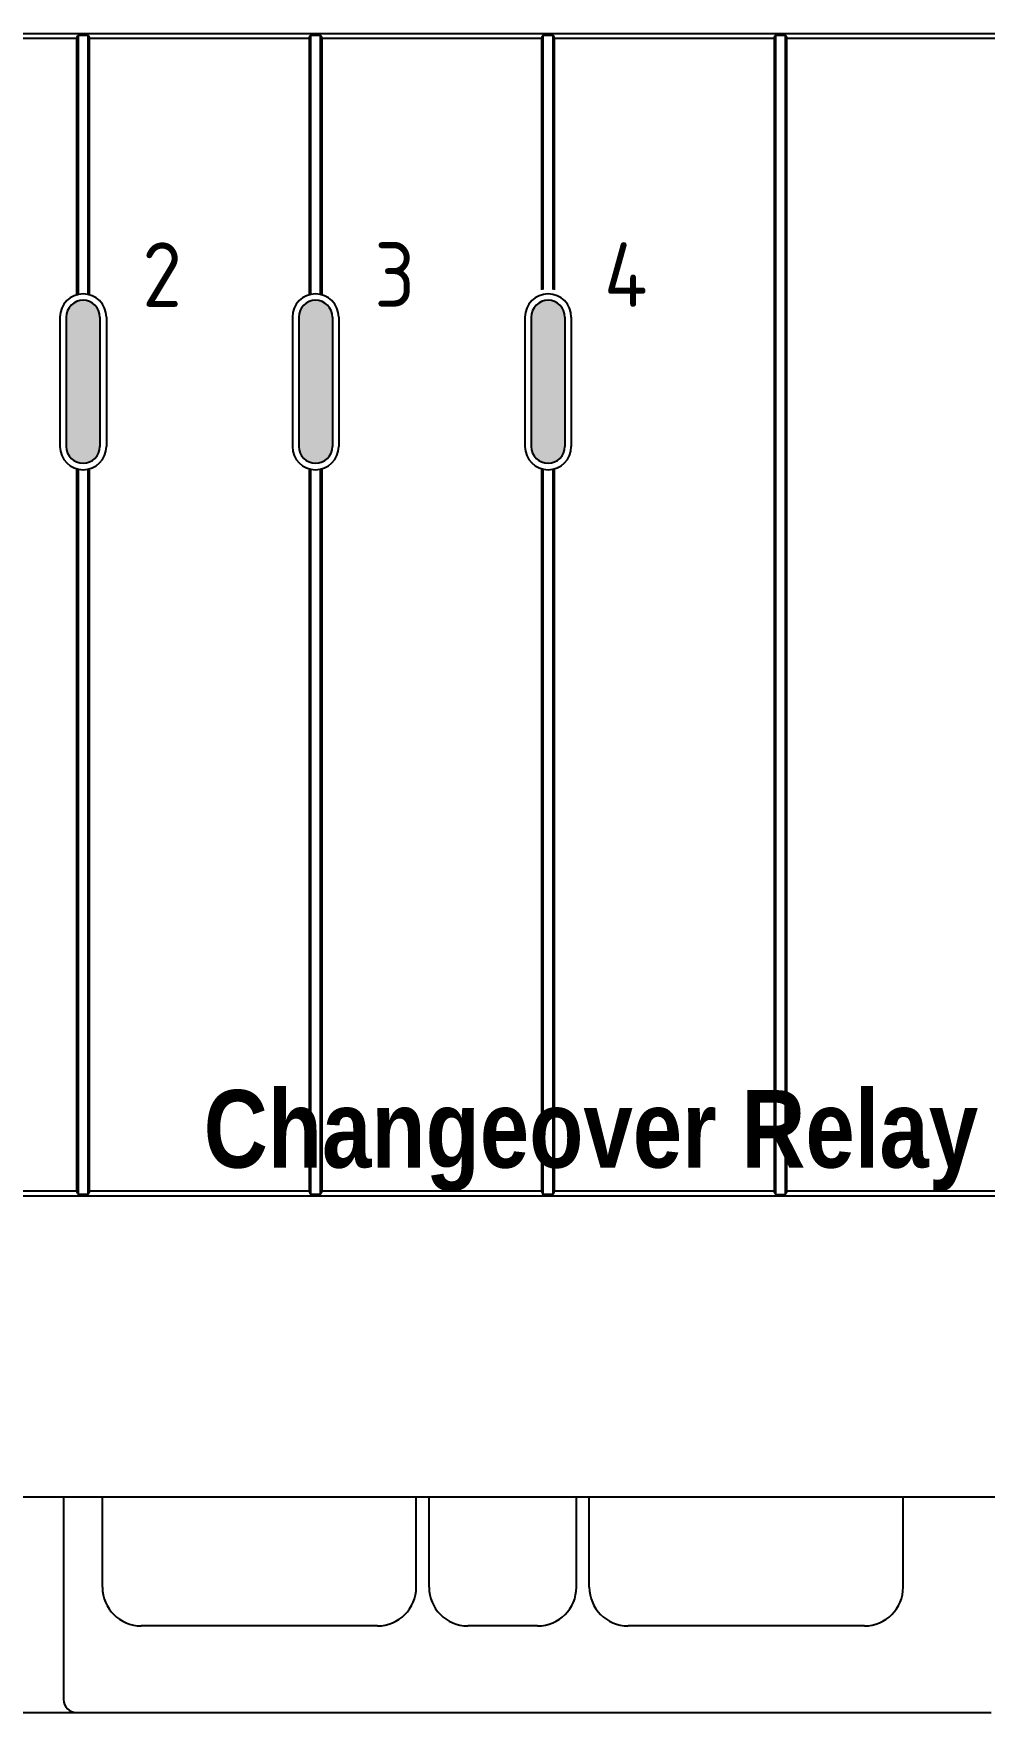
# Paper-space layout 'ARCH-D(24x36)' of a CAD drawing. Header units: inches. Extents: x 0.1 to 35.7, y 0.1 to 23.7.
# Drawn here: x 1.913 to 3.362, y 2.075 to 4.634 of the extents above; entities that cross this region are included whole.
import ezdxf
from ezdxf.enums import TextEntityAlignment as Align

# ---------------------------------------------------------------- set-up
doc = ezdxf.new("R2010")
doc.units = ezdxf.units.IN
doc.header["$MEASUREMENT"] = 0
doc.styles.add('CBUS-STATUS', font='isocp.shx', dxfattribs={"bigfont": 'bigfont'})
doc.styles.add('CBUS-TEXT', font='ARIALNB.TTF')

# ---------------------------------------------------------------- blocks, each defined once
blk = doc.blocks.new('SLC5504xRVFCx')
h = blk.add_hatch(color=3)
h.dxf.hatch_style = 1
h.paths.add_polyline_path([(1.439, 0.4537, 1.000011), (1.3878, 0.4537), (1.3878, 0.2564, 1.000041), (1.439, 0.2564)])
h = blk.add_hatch(color=3)
h.dxf.hatch_style = 1
h.paths.add_polyline_path([(1.7933, 0.2564), (1.7933, 0.4537, 1.000011), (1.7421, 0.4537), (1.7421, 0.2564, 1.000041)])
h = blk.add_hatch(color=3)
h.dxf.hatch_style = 1
h.paths.add_polyline_path([(2.1477, 0.4537, 1.000011), (2.0965, 0.4537), (2.0965, 0.2564, 1.000041), (2.1477, 0.2564)])
at = {"color": 190}
for p, q in [((0.0098, 0.8858), (2.8169, 0.8858)), ((1.4035, 0.8782), (1.0689, 0.8782)), ((1.4038, 0.8802), (1.4035, 0.8782)), ((1.4035, 0.8782), (1.4035, 0.4877)), ((1.4047, 0.8821), (1.4038, 0.8802)), ((1.4062, 0.8835), (1.4047, 0.8821)), ((1.4062, 0.8835), (1.4206, 0.8835)), ((1.4062, 0.4883), (1.4062, 0.8835)), ((1.4206, 0.8835), (1.4206, 0.4884)), ((1.4221, 0.8822), (1.4206, 0.8835)), ((1.4229, 0.8804), (1.4221, 0.8822)), ((1.4232, 0.8782), (1.4229, 0.8804)), ((1.7579, 0.8782), (1.4232, 0.8782)), ((1.4232, 0.4877), (1.4232, 0.8782)), ((1.7581, 0.8802), (1.7579, 0.8782)), ((1.7579, 0.8782), (1.7579, 0.4877)), ((1.759, 0.8821), (1.7581, 0.8802)), ((1.7605, 0.8835), (1.759, 0.8821)), ((1.7605, 0.8835), (1.7749, 0.8835)), ((1.7605, 0.4883), (1.7605, 0.8835)), ((1.7749, 0.8835), (1.7749, 0.4884)), ((1.7764, 0.8822), (1.7749, 0.8835)), ((1.7773, 0.8804), (1.7764, 0.8822)), ((1.7776, 0.8782), (1.7773, 0.8804)), ((2.1122, 0.8782), (1.7776, 0.8782)), ((1.7776, 0.4877), (1.7776, 0.8782)), ((2.1125, 0.8802), (2.1122, 0.8782)), ((2.1122, 0.8782), (2.1122, 0.4951)), ((2.1133, 0.8821), (2.1125, 0.8802)), ((2.1148, 0.8835), (2.1133, 0.8821)), ((2.1148, 0.8835), (2.1293, 0.8835)), ((2.1148, 0.4956), (2.1148, 0.8835)), ((2.1293, 0.8835), (2.1293, 0.4955)), ((2.1307, 0.8822), (2.1293, 0.8835)), ((2.1316, 0.8804), (2.1307, 0.8822)), ((2.1319, 0.8782), (2.1316, 0.8804)), ((2.4665, 0.8782), (2.1319, 0.8782)), ((2.1319, 0.495), (2.1319, 0.8782)), ((2.4668, 0.8802), (2.4665, 0.8782)), ((2.4665, 0.8782), (2.4665, -0.8782)), ((2.4677, 0.8821), (2.4668, 0.8802)), ((2.4691, 0.8835), (2.4677, 0.8821)), ((2.4691, 0.8835), (2.4836, 0.8835)), ((2.4691, -0.8835), (2.4691, 0.8835)), ((2.4836, 0.8835), (2.4836, -0.8835)), ((2.485, 0.8822), (2.4836, 0.8835)), ((2.4859, 0.8804), (2.485, 0.8822)), ((2.4862, 0.8782), (2.4859, 0.8804)), ((2.8169, 0.8782), (2.4862, 0.8782)), ((2.4862, -0.8782), (2.4862, 0.8782)), ((1.4035, 0.2224), (1.4035, -0.8781)), ((1.4062, -0.8835), (1.4062, 0.2217)), ((1.4206, 0.2217), (1.4206, -0.8835)), ((1.4232, -0.8782), (1.4232, 0.2224)), ((1.7579, 0.2224), (1.7579, -0.8781)), ((1.7605, -0.8835), (1.7605, 0.2217)), ((1.7749, 0.2217), (1.7749, -0.8835)), ((1.7776, -0.8782), (1.7776, 0.2224)), ((2.1122, 0.2224), (2.1122, -0.8781)), ((2.1148, -0.8835), (2.1148, 0.2217)), ((2.1293, 0.2217), (2.1293, -0.8835)), ((2.1319, -0.8782), (2.1319, 0.2224)), ((0.0098, -0.8858), (2.8169, -0.8858)), ((1.0689, -0.8782), (1.4035, -0.8782)), ((1.4035, -0.8782), (1.4038, -0.8804)), ((1.4038, -0.8804), (1.4047, -0.8822)), ((1.4047, -0.8822), (1.4062, -0.8835)), ((1.4206, -0.8835), (1.4062, -0.8835)), ((1.4206, -0.8835), (1.4221, -0.8821)), ((1.4221, -0.8821), (1.423, -0.8802)), ((1.423, -0.8802), (1.4232, -0.8782)), ((1.4232, -0.8782), (1.7579, -0.8782)), ((1.7579, -0.8782), (1.7582, -0.8804)), ((1.7582, -0.8804), (1.759, -0.8822)), ((1.759, -0.8822), (1.7605, -0.8835)), ((1.7749, -0.8835), (1.7605, -0.8835)), ((1.7749, -0.8835), (1.7764, -0.8821)), ((1.7764, -0.8821), (1.7773, -0.8802)), ((1.7773, -0.8802), (1.7776, -0.8782)), ((1.7776, -0.8782), (2.1122, -0.8782)), ((2.1122, -0.8782), (2.1125, -0.8804)), ((2.1125, -0.8804), (2.1134, -0.8822)), ((2.1134, -0.8822), (2.1148, -0.8835)), ((2.1293, -0.8835), (2.1148, -0.8835)), ((2.1293, -0.8835), (2.1308, -0.8821)), ((2.1308, -0.8821), (2.1316, -0.8802)), ((2.1316, -0.8802), (2.1319, -0.8782)), ((2.1319, -0.8782), (2.4665, -0.8782)), ((2.4665, -0.8782), (2.4668, -0.8804)), ((2.4668, -0.8804), (2.4677, -0.8822)), ((2.4677, -0.8822), (2.4691, -0.8836)), ((2.4691, -0.8835), (2.4836, -0.8835)), ((2.4836, -0.8836), (2.4851, -0.8822)), ((2.4851, -0.8822), (2.486, -0.8802)), ((2.486, -0.8802), (2.4862, -0.8782)), ((2.4862, -0.8782), (2.8169, -0.8782))]:
    blk.add_line(p, q, dxfattribs=at)
for p, q in [((1.378, 0.4537), (1.378, 0.2564)), ((1.3878, 0.4537), (1.3878, 0.2564)), ((1.439, 0.4537), (1.439, 0.2564)), ((1.4488, 0.4537), (1.4488, 0.2564)), ((1.7323, 0.4537), (1.7323, 0.2564)), ((1.7421, 0.4537), (1.7421, 0.2564)), ((1.7933, 0.4537), (1.7933, 0.2564)), ((1.8032, 0.4537), (1.8032, 0.2564)), ((2.0866, 0.4537), (2.0866, 0.2564)), ((2.0965, 0.4537), (2.0965, 0.2564)), ((2.1477, 0.4537), (2.1477, 0.2564)), ((2.1575, 0.4537), (2.1575, 0.2564)), ((0.0234, -1.3445), (2.8032, -1.3445)), ((1.3838, -1.6536), (1.3838, -1.3445)), ((1.4428, -1.4823), (1.4428, -1.3445)), ((1.921, -1.4823), (1.921, -1.3445)), ((1.9407, -1.4823), (1.9407, -1.3445)), ((2.1652, -1.4823), (2.1652, -1.3445)), ((2.1849, -1.4823), (2.1849, -1.3445)), ((2.6633, -1.4823), (2.6633, -1.3445)), ((2.6633, -1.4823), (2.6633, -1.3445)), ((1.862, -1.5414), (1.5019, -1.5414)), ((2.1062, -1.5414), (1.9997, -1.5414)), ((2.6042, -1.5414), (2.244, -1.5414)), ((0.0291, -1.6732), (2.7975, -1.6732))]:
    blk.add_line(p, q)
for centre, radius, start, end in [((1.4134, 0.4537), 0.0354, 0, 180), ((1.7677, 0.4537), 0.0354, 0, 180), ((2.1221, 0.4537), 0.0354, 0, 180), ((1.4134, 0.4537), 0.0256, 0, 180), ((1.7677, 0.4537), 0.0256, 0, 180), ((2.1221, 0.4537), 0.0256, 0, 180), ((1.4134, 0.2564), 0.0354, 180, 0), ((1.4134, 0.2564), 0.0256, 180, 0), ((1.7677, 0.2564), 0.0354, 180, 0), ((1.7677, 0.2564), 0.0256, 180, 0), ((2.1221, 0.2564), 0.0354, 180, 0), ((2.1221, 0.2564), 0.0256, 180, 0), ((1.5019, -1.4823), 0.0591, 180, 270), ((1.5019, -1.4823), 0.0591, 180, 270), ((1.862, -1.4823), 0.0591, 270, 0), ((1.9997, -1.4823), 0.0591, 180, 270), ((2.1062, -1.4823), 0.0591, 270, 0), ((2.244, -1.4823), 0.0591, 180, 270), ((2.6042, -1.4823), 0.0591, 270, 0), ((2.6042, -1.4823), 0.0591, 270, 0), ((1.4034, -1.6536), 0.0197, 180, 270)]:
    blk.add_arc(centre, radius, start, end)
at = {"style": 'CBUS-STATUS'}
for s, p in [('2', (1.5036, 0.4692)), ('3', (1.8572, 0.4693)), ('4', (2.2073, 0.4692))]:
    blk.add_text(s, height=0.0984, dxfattribs=at).set_placement(p)
at = {"style": 'CBUS-TEXT'}
blk.add_text('Changeover Relay', height=0.11811, dxfattribs=at).set_placement((2.7776, -0.8782), align=Align.BOTTOM_RIGHT)

psp = doc.layouts.new('ARCH-D(24x36)')

# ---------------------------------------------------------------- block references
psp.add_blockref('SLC5504xRVFCx', (0.575, 3.7482))

doc.saveas('drawing.dxf')
